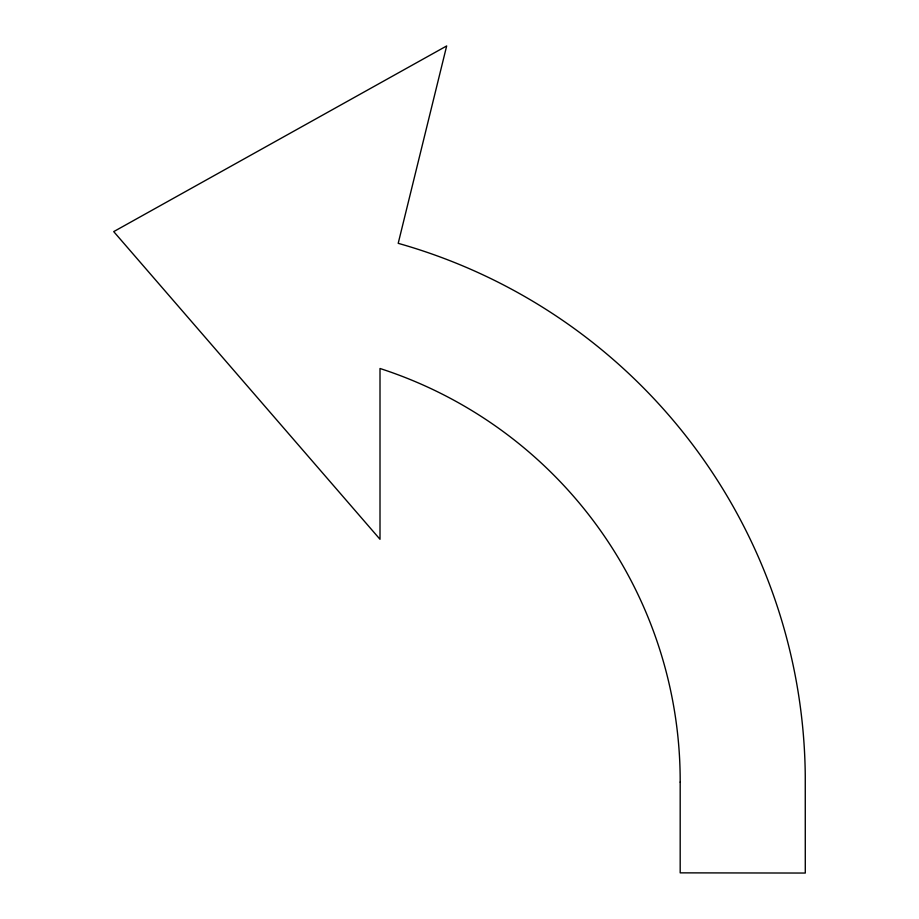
<?xml version="1.0" encoding="UTF-8"?>
<svg xmlns="http://www.w3.org/2000/svg" width="919" height="919" viewBox="0 0 919 919"><rect width="100%" height="100%" fill="white"/><g stroke="black" fill="none" stroke-linecap="round" stroke-linejoin="round"><path stroke-width="1.38" d="M680.186 782.115L680.186 872.855L805.285 873.05L805.262 775.785A558.775 558.775 0 0 0 398.203 243.328L446.668 45.95L113.715 231.611L380.007 539.292L380.007 368.496A433.688 433.688 0 0 1 680.186 782.115"/></g></svg>
